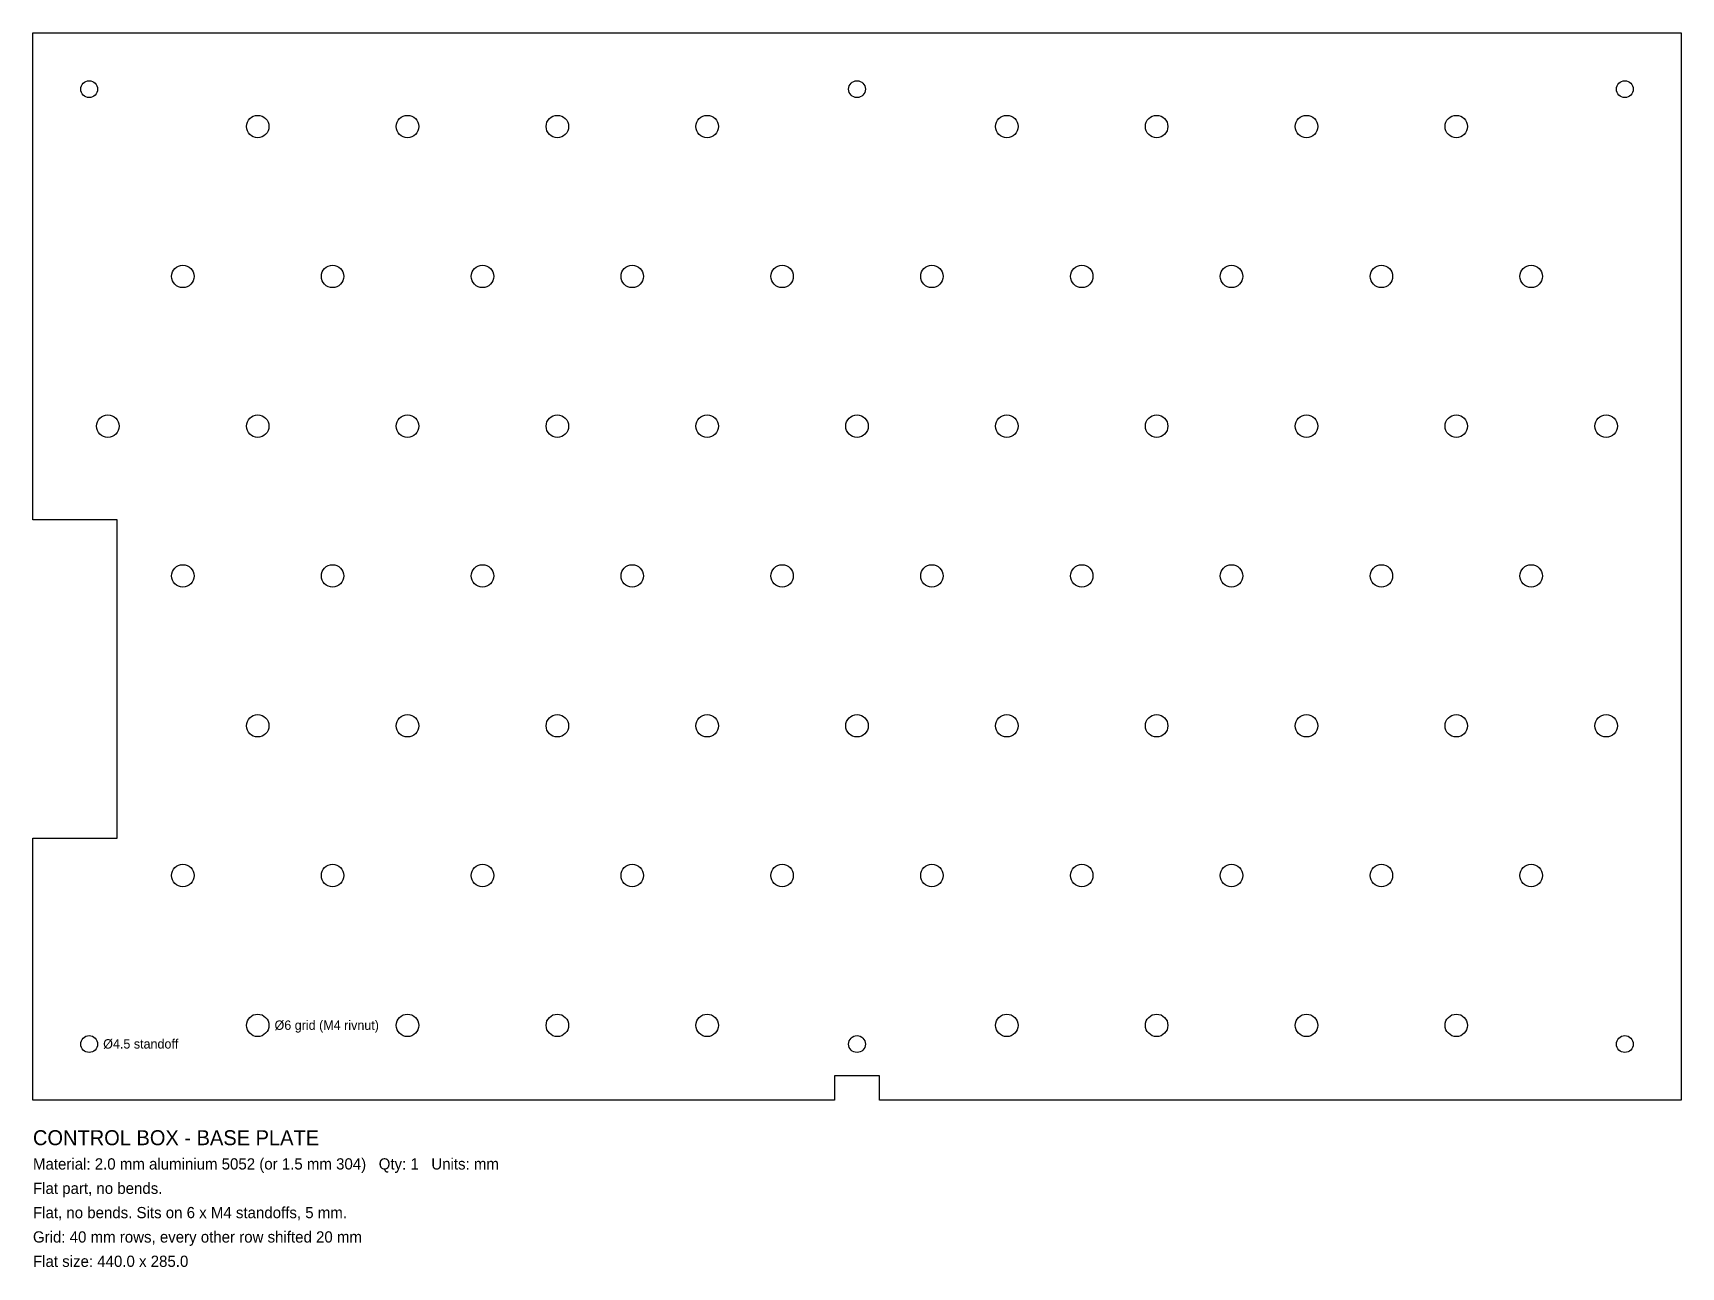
# Model space of a CAD drawing. Header units: millimetres. Extents: x -220 to 220, y -187 to 142.
import ezdxf

# ---------------------------------------------------------------- set-up
doc = ezdxf.new("R2010")
doc.units = ezdxf.units.MM
for name, color, linetype in [('Leaders', 5, 'CONTINUOUS'), ('Title', 7, 'CONTINUOUS'), ('Visible', 7, 'CONTINUOUS')]:
    doc.layers.add(name, color=color, linetype=linetype)

msp = doc.modelspace()

# ---------------------------------------------------------------- linework, layer by layer
at = {"layer": 'Visible'}
for p, q in [((-220, 142.5), (220, 142.5)), ((-220, 12.5), (-220, 142.5)), ((220, 142.5), (220, -142.5)), ((-197.5, 12.5), (-220, 12.5)), ((-197.5, -72.5), (-197.5, 12.5)), ((-220, -142.5), (-220, -72.5)), ((-220, -72.5), (-197.5, -72.5)), ((6, -136), (-6, -136)), ((-6, -136), (-6, -142.5)), ((6, -142.5), (6, -136)), ((-6, -142.5), (-220, -142.5)), ((220, -142.5), (6, -142.5))]:
    msp.add_line(p, q, dxfattribs=at)
for centre, radius in [((-205, 127.5), 2.25), ((0, 127.5), 2.25), ((205, 127.5), 2.25), ((-160, 117.5), 3), ((-120, 117.5), 3), ((-80, 117.5), 3), ((-40, 117.5), 3), ((40, 117.5), 3), ((80, 117.5), 3), ((120, 117.5), 3), ((160, 117.5), 3), ((-180, 77.5), 3), ((-140, 77.5), 3), ((-100, 77.5), 3), ((-60, 77.5), 3), ((-20, 77.5), 3), ((20, 77.5), 3), ((60, 77.5), 3), ((100, 77.5), 3), ((140, 77.5), 3), ((180, 77.5), 3), ((-200, 37.5), 3), ((-160, 37.5), 3), ((-120, 37.5), 3), ((-80, 37.5), 3), ((-40, 37.5), 3), ((0, 37.5), 3), ((40, 37.5), 3), ((80, 37.5), 3), ((120, 37.5), 3), ((160, 37.5), 3), ((200, 37.5), 3), ((-180, -2.5), 3), ((-140, -2.5), 3), ((-100, -2.5), 3), ((-60, -2.5), 3), ((-20, -2.5), 3), ((20, -2.5), 3), ((60, -2.5), 3), ((100, -2.5), 3), ((140, -2.5), 3), ((180, -2.5), 3), ((-160, -42.5), 3), ((-120, -42.5), 3), ((-80, -42.5), 3), ((-40, -42.5), 3), ((0, -42.5), 3), ((40, -42.5), 3), ((80, -42.5), 3), ((120, -42.5), 3), ((160, -42.5), 3), ((200, -42.5), 3), ((-180, -82.5), 3), ((-140, -82.5), 3), ((-100, -82.5), 3), ((-60, -82.5), 3), ((-20, -82.5), 3), ((20, -82.5), 3), ((60, -82.5), 3), ((100, -82.5), 3), ((140, -82.5), 3), ((180, -82.5), 3), ((-160, -122.5), 3), ((-120, -122.5), 3), ((-80, -122.5), 3), ((-40, -122.5), 3), ((40, -122.5), 3), ((80, -122.5), 3), ((120, -122.5), 3), ((160, -122.5), 3), ((-205, -127.5), 2.25), ((0, -127.5), 2.25), ((205, -127.5), 2.25)]:
    msp.add_circle(centre, radius, dxfattribs=at)

# ---------------------------------------------------------------- texts
at = {"layer": 'Leaders'}
for s, p in [('%%c6 grid (M4 rivnut)', (-155.5, -123.7)), ('%%c4.5 standoff', (-201.25, -128.7))]:
    msp.add_text(s, height=2.5, dxfattribs=at).set_placement(p)
at = {"layer": 'Title'}
for s, height, p in [('CONTROL BOX - BASE PLATE', 4, (-220, -154.5)), ('Material: 2.0 mm aluminium 5052 (or 1.5 mm 304)   Qty: 1   Units: mm', 3, (-220, -161)), ('Flat part, no bends.', 3, (-220, -167.5)), ('Flat, no bends. Sits on 6 x M4 standoffs, 5 mm.', 3, (-220, -174)), ('Grid: 40 mm rows, every other row shifted 20 mm', 3, (-220, -180.5)), ('Flat size: 440.0 x 285.0', 3, (-220, -187))]:
    msp.add_text(s, height=height, dxfattribs=at).set_placement(p)

doc.saveas('drawing.dxf')
